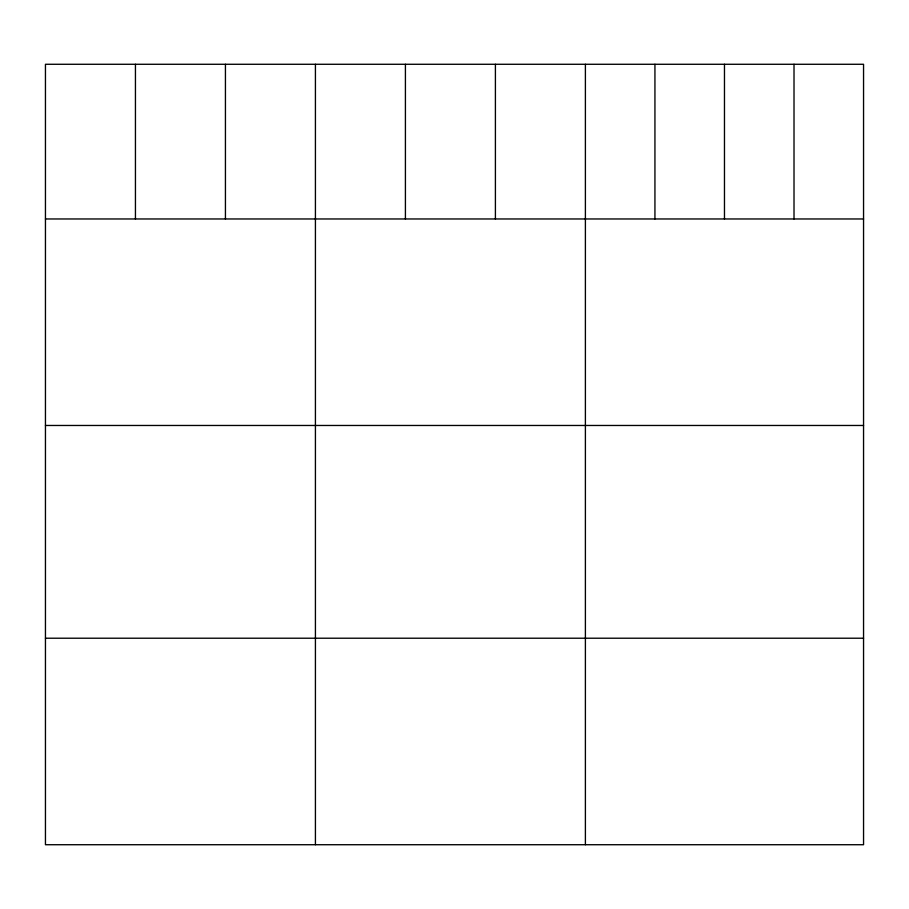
<?xml version="1.0" encoding="UTF-8"?>
<svg xmlns="http://www.w3.org/2000/svg" width="909" height="909" viewBox="0 0 909 909"><rect width="100%" height="100%" fill="white"/><g stroke="black" fill="none" stroke-linecap="round" stroke-linejoin="round"><path stroke-width="1.36" d="M863.55 218.967L863.55 844.722L45.45 844.722L45.45 64.278L863.55 64.278L863.55 218.967L45.45 218.967M45.45 425.469L863.55 425.469M45.45 638.22L863.55 638.22M794.011 64.278L794.011 218.967M724.473 64.278L724.473 218.967M654.934 64.278L654.934 218.967M585.396 64.278L585.396 844.722M495.405 64.278L495.405 218.967M405.414 64.278L405.414 218.967M315.423 64.278L315.423 844.722M225.432 64.278L225.432 218.967M135.441 64.278L135.441 218.967"/></g></svg>
